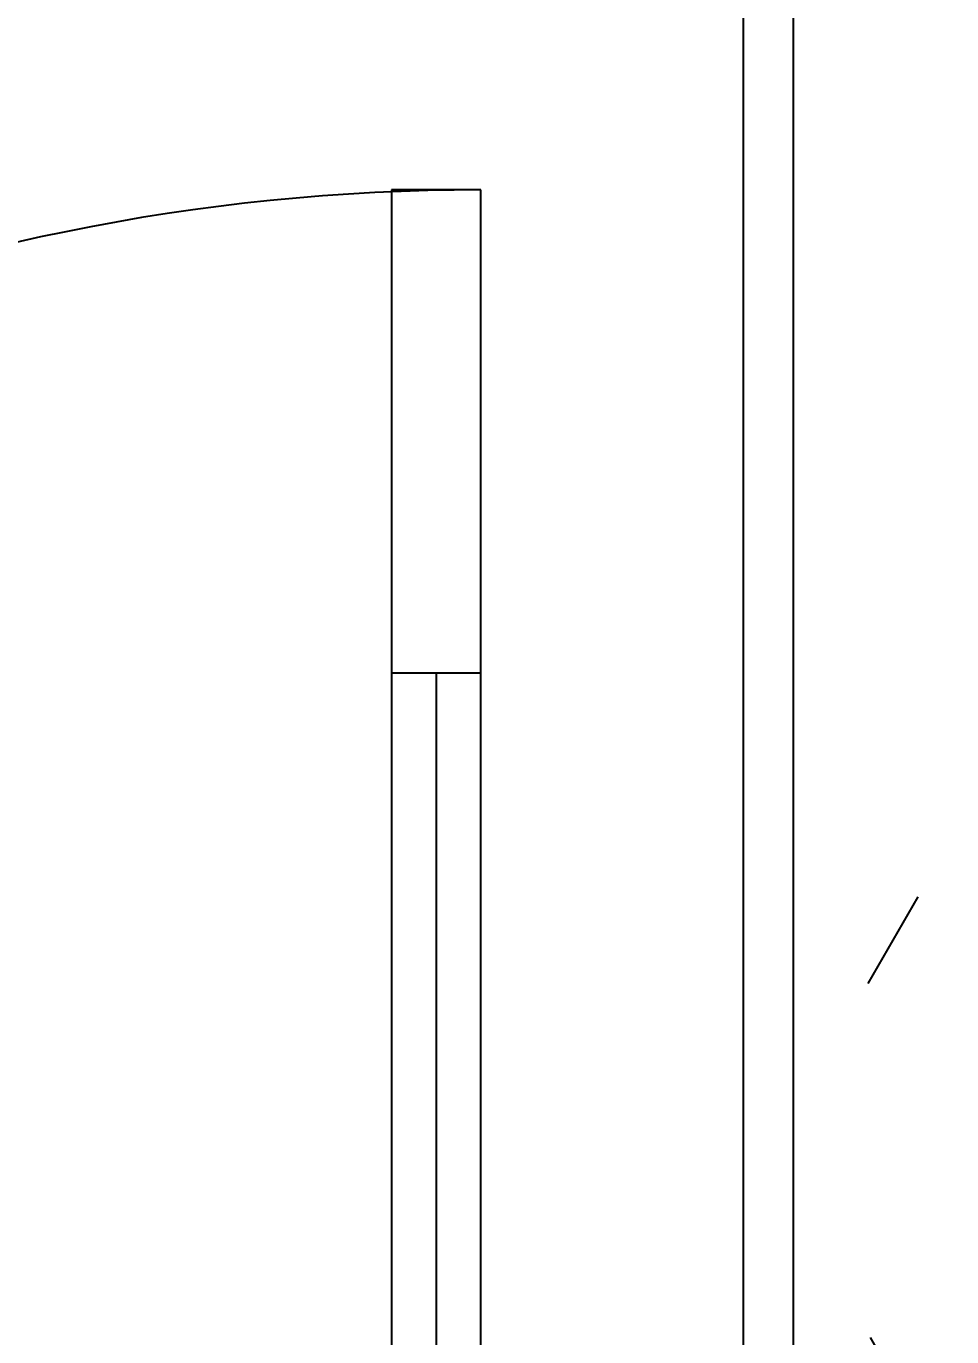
# Model space of a CAD drawing. Header units: millimetres. Extents: x -92759 to 184353, y -15225 to 86714.
# Drawn here: x -69169 to -68703, y 38325 to 38985 of the extents above; entities that cross this region are included whole.
import ezdxf

# ---------------------------------------------------------------- set-up
doc = ezdxf.new("R2010")
doc.units = ezdxf.units.MM
for name, color, linetype in [('0-1', 9, 'Continuous'), ('0-L21-Low Bay Light', 1, 'Continuous'), ('A-_DOOR----_E', 8, 'Continuous'), ('A-_WALL----_E', 8, 'Continuous'), ('A-_WALL----_H-1', 9, 'Continuous'), ('A-_WALLPRTN_E', 8, 'Continuous'), ('E-FAN----E', 1, 'Continuous')]:
    doc.layers.add(name, color=color, linetype=linetype)
doc.styles.add('Arial', font='arial.ttf')

# ---------------------------------------------------------------- blocks, each defined once
blk = doc.blocks.new('IDA - F - Single - Swing - FL - Bottom - 1100L X 2200H -TD-06-10179038-BLK8_RHH_1ST STOREY PLAN')
at = {"layer": 'A-_DOOR----_E'}
for p, q in [((518, 1136), (473, 1136)), ((473, 1136), (473, 100)), ((518, 100), (518, 1136)), ((473, 893), (518, 893)), ((495.5, 893), (495.5, 343))]:
    blk.add_line(p, q, dxfattribs=at)
blk.add_arc((518, 100), 1036, 90, 180, dxfattribs=at)
blk.add_arc((518, 100), 1036, 90, 180, dxfattribs=at)
blk = doc.blocks.new('A$Cb2bf8f38')
at = {"layer": 'A-_WALL----_H-1'}
h = blk.add_hatch(dxfattribs=at)
h.set_pattern_fill('FP_1', color=256, style=0, pattern_type=2)
h.set_pattern_definition([(0, (-11870.95, 40538.29), (609.6, 152.4), [50.292, -406.908, 50.292, -406.908, -2438.4]), (0, (-11870.95, 40538.29), (609.6, 152.4), [-914.4, 50.292, -864.108, 50.292, -406.908, -1066.8]), (0, (-11870.95, 40538.29), (609.6, 152.4), [-2286, 50.292, -254.508, 50.292, -711.708]), (120, (-11642.35, 40614.49), (-436.7823, 451.7291), [50.292, -406.908, 50.292, -406.908, -2438.4]), (120, (-11642.35, 40614.49), (-436.7823, 451.7291), [-914.4, 50.292, -864.108, 50.292, -406.908, -1066.8]), (120, (-11642.35, 40614.49), (-436.7823, 451.7291), [-2286, 50.292, -254.508, 50.292, -711.708]), (240, (-11566.15, 40919.29), (-172.8177, -604.1291), [50.292, -406.908, 50.292, -406.908, -2438.4]), (240, (-11566.15, 40919.29), (-172.8177, -604.1291), [-914.4, 50.292, -864.108, 50.292, -406.908, -1066.8]), (240, (-11566.15, 40919.29), (-172.8177, -604.1291), [-2286, 50.292, -254.508, 50.292, -711.708])])
h.paths.add_polyline_path([(-25850, 5150), (-25700, 5150), (-25700, 7750), (-25850, 7750), (-25850, 5300)])
at = {"layer": 'A-_WALL----_E'}
blk.add_line((-25850, 7600), (-25850, 5300), dxfattribs=at)
at = {"layer": 'A-_WALLPRTN_E'}
blk.add_line((-25875, 7575), (-25875, 5325), dxfattribs=at)
at = {"layer": 'A-_DOOR----_E'}
blk.add_blockref('IDA - F - Single - Swing - FL - Bottom - 1100L X 2200H -TD-06-10179038-BLK8_RHH_1ST STOREY PLAN', (-26525, 5225), dxfattribs=at)
blk = doc.blocks.new('OCF FAN')
at = {"layer": 'E-FAN----E', "color": 7}
blk.add_circle((0, 0), 228.64, dxfattribs=at)
for centre, start, end in [((127.09, 114.32), 138.02826, 221.97174), ((-127.09, 114.32), 318.02826, 41.97174), ((-114.32, -127.09), 48.02826, 131.97174), ((114.32, -127.09), 48.02826, 131.97174), ((-114.32, 127.09), 228.02826, 311.97174), ((127.09, -114.32), 138.02826, 221.97174), ((-127.09, -114.32), 318.02826, 41.97174), ((114.32, 127.09), 228.02826, 311.97174)]:
    blk.add_arc(centre, 170.94, start, end, dxfattribs=at)
at = {"layer": 'E-FAN----E', "color": 7, "style": 'Arial'}
blk.add_text('OCF', height=111.725, dxfattribs=at).set_placement((222.25, 116.17))
blk = doc.blocks.new('EL_B8_L1_R4')
at = {"layer": '0-L21-Low Bay Light', "color": 7}
blk.add_blockref('OCF FAN', (-15790.83, -34081.97), dxfattribs=at)

msp = doc.modelspace()

# ---------------------------------------------------------------- block references
at = {"layer": '0-1'}
msp.add_blockref('A$Cb2bf8f38', (-42933.02, 32541.24), dxfattribs=at)

# ---------------------------------------------------------------- next in the draw order: block references
at = {"color": 0}
msp.add_blockref('EL_B8_L1_R4', (-53725.95, 73099.58), dxfattribs=at)

doc.saveas('drawing.dxf')
